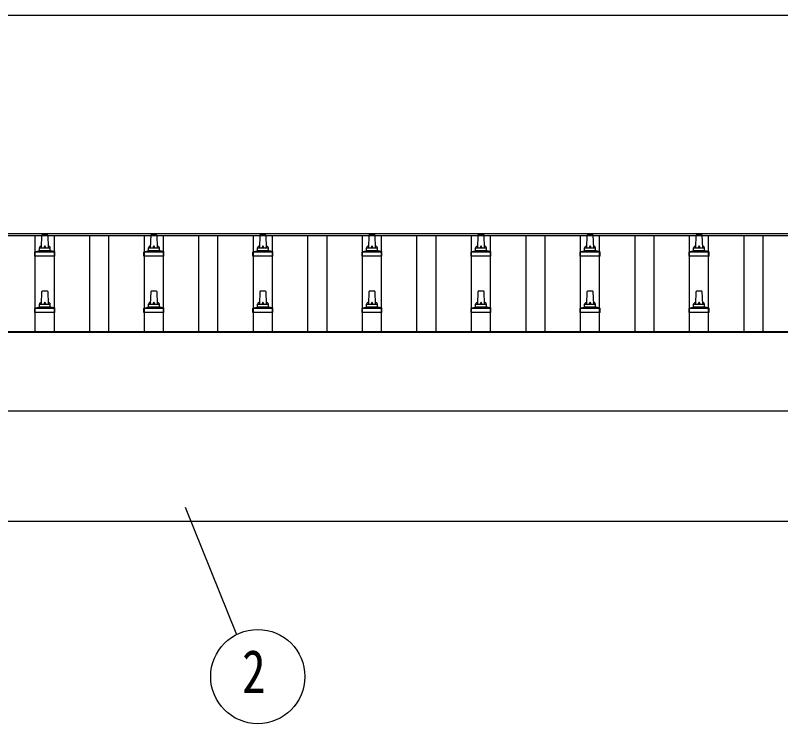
# Model space of a CAD drawing. Units: millimetres, scale not verified. Extents: x -12615 to 12615, y -8910 to 8910.
# Drawn here: x -9703 to -8299, y -1836 to -537 of the extents above; entities that cross this region are included whole.
import ezdxf
from ezdxf.enums import TextEntityAlignment as Align

# ---------------------------------------------------------------- set-up
doc = ezdxf.new("R2010")
doc.units = ezdxf.units.MM
doc.header["$LTSCALE"] = 40
for name, color, linetype in [('0-4_YKK_13', 4, 'Continuous'), ('0-5_YKK_A1', 4, 'Continuous'), ('0-6_YKK_D', 6, 'Continuous')]:
    doc.layers.add(name, color=color, linetype=linetype)
doc.styles.add('ＭＳ ゴシック', font='')
doc.styles.get('ＭＳ ゴシック').set_extended_font_data('MS Gothic')

msp = doc.modelspace()

# ---------------------------------------------------------------- linework, layer by layer
at = {"layer": '0-4_YKK_13'}
for p, q in [((-9654.44, -963.07), (-9653.71, -939.55)), ((-9652.71, -938.57), (-9644.17, -938.57)), ((-9643.17, -939.55), (-9642.44, -963.07)), ((-9454.44, -963.07), (-9453.71, -939.55)), ((-9452.71, -938.57), (-9444.17, -938.57)), ((-9443.17, -939.55), (-9442.44, -963.07)), ((-9254.44, -963.07), (-9253.71, -939.55)), ((-9252.71, -938.57), (-9244.17, -938.57)), ((-9243.17, -939.55), (-9242.44, -963.07)), ((-9054.44, -963.07), (-9053.71, -939.55)), ((-9052.71, -938.57), (-9044.17, -938.57)), ((-9043.17, -939.55), (-9042.44, -963.07)), ((-8854.44, -963.07), (-8853.71, -939.55)), ((-8852.71, -938.57), (-8844.17, -938.57)), ((-8843.17, -939.55), (-8842.44, -963.07)), ((-8654.44, -963.07), (-8653.71, -939.55)), ((-8652.71, -938.57), (-8644.17, -938.57)), ((-8643.17, -939.55), (-8642.44, -963.07)), ((-8454.44, -963.07), (-8453.71, -939.55)), ((-8452.71, -938.57), (-8444.17, -938.57)), ((-8443.17, -939.55), (-8442.44, -963.07)), ((-9665.93, -969.89), (-9659.2, -968.26)), ((-9658.82, -968.07), (-9638.06, -968.07)), ((-9658.44, -967.29), (-9658.44, -963.07)), ((-9657.44, -963.07), (-9639.44, -963.07)), ((-9638.44, -967.29), (-9638.44, -963.07)), ((-9630.95, -969.89), (-9637.68, -968.26)), ((-9465.93, -969.89), (-9459.2, -968.26)), ((-9458.82, -968.07), (-9438.06, -968.07)), ((-9458.44, -967.29), (-9458.44, -963.07)), ((-9457.44, -963.07), (-9439.44, -963.07)), ((-9438.44, -967.29), (-9438.44, -963.07)), ((-9430.95, -969.89), (-9437.68, -968.26)), ((-9265.93, -969.89), (-9259.2, -968.26)), ((-9258.82, -968.07), (-9238.06, -968.07)), ((-9258.44, -967.29), (-9258.44, -963.07)), ((-9257.44, -963.07), (-9239.44, -963.07)), ((-9238.44, -967.29), (-9238.44, -963.07)), ((-9230.95, -969.89), (-9237.68, -968.26)), ((-9065.93, -969.89), (-9059.2, -968.26)), ((-9058.82, -968.07), (-9038.06, -968.07)), ((-9058.44, -967.29), (-9058.44, -963.07)), ((-9057.44, -963.07), (-9039.44, -963.07)), ((-9038.44, -967.29), (-9038.44, -963.07)), ((-9030.95, -969.89), (-9037.68, -968.26)), ((-8865.93, -969.89), (-8859.2, -968.26)), ((-8858.82, -968.07), (-8838.06, -968.07)), ((-8858.44, -967.29), (-8858.44, -963.07)), ((-8857.44, -963.07), (-8839.44, -963.07)), ((-8838.44, -967.29), (-8838.44, -963.07)), ((-8830.95, -969.89), (-8837.68, -968.26)), ((-8665.93, -969.89), (-8659.2, -968.26)), ((-8658.82, -968.07), (-8638.06, -968.07)), ((-8658.44, -967.29), (-8658.44, -963.07)), ((-8657.44, -963.07), (-8639.44, -963.07)), ((-8638.44, -967.29), (-8638.44, -963.07)), ((-8630.95, -969.89), (-8637.68, -968.26)), ((-8465.93, -969.89), (-8459.2, -968.26)), ((-8458.82, -968.07), (-8438.06, -968.07)), ((-8458.44, -967.29), (-8458.44, -963.07)), ((-8457.44, -963.07), (-8439.44, -963.07)), ((-8438.44, -967.29), (-8438.44, -963.07)), ((-8430.95, -969.89), (-8437.68, -968.26)), ((-9666.69, -978.57), (-9666.69, -970.86)), ((-9630.19, -978.57), (-9666.69, -978.57)), ((-9666.31, -970.07), (-9630.57, -970.07)), ((-9630.19, -978.57), (-9630.19, -970.86)), ((-9466.69, -978.57), (-9466.69, -970.86)), ((-9430.19, -978.57), (-9466.69, -978.57)), ((-9466.31, -970.07), (-9430.57, -970.07)), ((-9430.19, -978.57), (-9430.19, -970.86)), ((-9266.69, -978.57), (-9266.69, -970.86)), ((-9230.19, -978.57), (-9266.69, -978.57)), ((-9266.31, -970.07), (-9230.57, -970.07)), ((-9230.19, -978.57), (-9230.19, -970.86)), ((-9066.69, -978.57), (-9066.69, -970.86)), ((-9030.19, -978.57), (-9066.69, -978.57)), ((-9066.31, -970.07), (-9030.57, -970.07)), ((-9030.19, -978.57), (-9030.19, -970.86)), ((-8866.69, -978.57), (-8866.69, -970.86)), ((-8830.19, -978.57), (-8866.69, -978.57)), ((-8866.31, -970.07), (-8830.57, -970.07)), ((-8830.19, -978.57), (-8830.19, -970.86)), ((-8666.69, -978.57), (-8666.69, -970.86)), ((-8630.19, -978.57), (-8666.69, -978.57)), ((-8666.31, -970.07), (-8630.57, -970.07)), ((-8630.19, -978.57), (-8630.19, -970.86)), ((-8466.69, -978.57), (-8466.69, -970.86)), ((-8430.19, -978.57), (-8466.69, -978.57)), ((-8466.31, -970.07), (-8430.57, -970.07)), ((-8430.19, -978.57), (-8430.19, -970.86)), ((-9654.44, -1066.41), (-9653.71, -1042.88)), ((-9652.71, -1041.91), (-9644.17, -1041.91)), ((-9643.17, -1042.88), (-9642.44, -1066.41)), ((-9454.44, -1066.41), (-9453.71, -1042.88)), ((-9452.71, -1041.91), (-9444.17, -1041.91)), ((-9443.17, -1042.88), (-9442.44, -1066.41)), ((-9254.44, -1066.41), (-9253.71, -1042.88)), ((-9252.71, -1041.91), (-9244.17, -1041.91)), ((-9243.17, -1042.88), (-9242.44, -1066.41)), ((-9054.44, -1066.41), (-9053.71, -1042.88)), ((-9052.71, -1041.91), (-9044.17, -1041.91)), ((-9043.17, -1042.88), (-9042.44, -1066.41)), ((-8854.44, -1066.41), (-8853.71, -1042.88)), ((-8852.71, -1041.91), (-8844.17, -1041.91)), ((-8843.17, -1042.88), (-8842.44, -1066.41)), ((-8654.44, -1066.41), (-8653.71, -1042.88)), ((-8652.71, -1041.91), (-8644.17, -1041.91)), ((-8643.17, -1042.88), (-8642.44, -1066.41)), ((-8454.44, -1066.41), (-8453.71, -1042.88)), ((-8452.71, -1041.91), (-8444.17, -1041.91)), ((-8443.17, -1042.88), (-8442.44, -1066.41)), ((-9658.44, -1070.62), (-9658.44, -1066.41)), ((-9657.44, -1066.41), (-9639.44, -1066.41)), ((-9638.44, -1070.62), (-9638.44, -1066.41)), ((-9458.44, -1070.62), (-9458.44, -1066.41)), ((-9457.44, -1066.41), (-9439.44, -1066.41)), ((-9438.44, -1070.62), (-9438.44, -1066.41)), ((-9258.44, -1070.62), (-9258.44, -1066.41)), ((-9257.44, -1066.41), (-9239.44, -1066.41)), ((-9238.44, -1070.62), (-9238.44, -1066.41)), ((-9058.44, -1070.62), (-9058.44, -1066.41)), ((-9057.44, -1066.41), (-9039.44, -1066.41)), ((-9038.44, -1070.62), (-9038.44, -1066.41)), ((-8858.44, -1070.62), (-8858.44, -1066.41)), ((-8857.44, -1066.41), (-8839.44, -1066.41)), ((-8838.44, -1070.62), (-8838.44, -1066.41)), ((-8658.44, -1070.62), (-8658.44, -1066.41)), ((-8657.44, -1066.41), (-8639.44, -1066.41)), ((-8638.44, -1070.62), (-8638.44, -1066.41)), ((-8458.44, -1070.62), (-8458.44, -1066.41)), ((-8457.44, -1066.41), (-8439.44, -1066.41)), ((-8438.44, -1070.62), (-8438.44, -1066.41)), ((-9666.69, -1081.91), (-9666.69, -1074.19)), ((-9666.31, -1073.41), (-9630.57, -1073.41)), ((-9665.93, -1073.22), (-9659.2, -1071.59)), ((-9658.82, -1071.41), (-9638.06, -1071.41)), ((-9630.95, -1073.22), (-9637.68, -1071.59)), ((-9630.19, -1081.91), (-9630.19, -1074.19)), ((-9466.69, -1081.91), (-9466.69, -1074.19)), ((-9466.31, -1073.41), (-9430.57, -1073.41)), ((-9465.93, -1073.22), (-9459.2, -1071.59)), ((-9458.82, -1071.41), (-9438.06, -1071.41)), ((-9430.95, -1073.22), (-9437.68, -1071.59)), ((-9430.19, -1081.91), (-9430.19, -1074.19)), ((-9266.69, -1081.91), (-9266.69, -1074.19)), ((-9266.31, -1073.41), (-9230.57, -1073.41)), ((-9265.93, -1073.22), (-9259.2, -1071.59)), ((-9258.82, -1071.41), (-9238.06, -1071.41)), ((-9230.95, -1073.22), (-9237.68, -1071.59)), ((-9230.19, -1081.91), (-9230.19, -1074.19)), ((-9066.69, -1081.91), (-9066.69, -1074.19)), ((-9066.31, -1073.41), (-9030.57, -1073.41)), ((-9065.93, -1073.22), (-9059.2, -1071.59)), ((-9058.82, -1071.41), (-9038.06, -1071.41)), ((-9030.95, -1073.22), (-9037.68, -1071.59)), ((-9030.19, -1081.91), (-9030.19, -1074.19)), ((-8866.69, -1081.91), (-8866.69, -1074.19)), ((-8866.31, -1073.41), (-8830.57, -1073.41)), ((-8865.93, -1073.22), (-8859.2, -1071.59)), ((-8858.82, -1071.41), (-8838.06, -1071.41)), ((-8830.95, -1073.22), (-8837.68, -1071.59)), ((-8830.19, -1081.91), (-8830.19, -1074.19)), ((-8666.69, -1081.91), (-8666.69, -1074.19)), ((-8666.31, -1073.41), (-8630.57, -1073.41)), ((-8665.93, -1073.22), (-8659.2, -1071.59)), ((-8658.82, -1071.41), (-8638.06, -1071.41)), ((-8630.95, -1073.22), (-8637.68, -1071.59)), ((-8630.19, -1081.91), (-8630.19, -1074.19)), ((-8466.69, -1081.91), (-8466.69, -1074.19)), ((-8466.31, -1073.41), (-8430.57, -1073.41)), ((-8465.93, -1073.22), (-8459.2, -1071.59)), ((-8458.82, -1071.41), (-8438.06, -1071.41)), ((-8430.95, -1073.22), (-8437.68, -1071.59)), ((-8430.19, -1081.91), (-8430.19, -1074.19)), ((-9630.19, -1081.91), (-9666.69, -1081.91)), ((-9430.19, -1081.91), (-9466.69, -1081.91)), ((-9230.19, -1081.91), (-9266.69, -1081.91)), ((-9030.19, -1081.91), (-9066.69, -1081.91)), ((-8830.19, -1081.91), (-8866.69, -1081.91)), ((-8630.19, -1081.91), (-8666.69, -1081.91)), ((-8430.19, -1081.91), (-8466.69, -1081.91))]:
    msp.add_line(p, q, dxfattribs=at)
for centre, radius, start, end in [((-9652.71, -939.57), 1, 90, 178.60509), ((-9644.17, -939.57), 1, 1.39491, 90), ((-9452.71, -939.57), 1, 90, 178.60509), ((-9444.17, -939.57), 1, 1.39491, 90), ((-9252.71, -939.57), 1, 90, 178.60509), ((-9244.17, -939.57), 1, 1.39491, 90), ((-9052.71, -939.57), 1, 90, 178.60509), ((-9044.17, -939.57), 1, 1.39491, 90), ((-8852.71, -939.57), 1, 90, 178.60509), ((-8844.17, -939.57), 1, 1.39491, 90), ((-8652.71, -939.57), 1, 90, 178.60509), ((-8644.17, -939.57), 1, 1.39491, 90), ((-8452.71, -939.57), 1, 90, 178.60509), ((-8444.17, -939.57), 1, 1.39491, 90), ((-9659.44, -967.29), 1, 283.62699, 0), ((-9654.36, -963.71), 4.13, 90, 171.17633), ((-9657.44, -964.07), 1, 90, 180), ((-9645.11, -963.07), 4.83, 133.60282, 180), ((-9651.77, -963.07), 4.83, 0, 46.39718), ((-9642.53, -963.71), 4.13, 8.82367, 90), ((-9639.44, -964.07), 1, 0, 90), ((-9637.44, -967.29), 1, 180, 256.37301), ((-9459.44, -967.29), 1, 283.62699, 0), ((-9454.36, -963.71), 4.13, 90, 171.17633), ((-9457.44, -964.07), 1, 90, 180), ((-9445.11, -963.07), 4.83, 133.60282, 180), ((-9451.77, -963.07), 4.83, 0, 46.39718), ((-9442.53, -963.71), 4.13, 8.82367, 90), ((-9439.44, -964.07), 1, 0, 90), ((-9437.44, -967.29), 1, 180, 256.37301), ((-9259.44, -967.29), 1, 283.62699, 0), ((-9254.36, -963.71), 4.13, 90, 171.17633), ((-9257.44, -964.07), 1, 90, 180), ((-9245.11, -963.07), 4.83, 133.60282, 180), ((-9251.77, -963.07), 4.83, 0, 46.39718), ((-9242.53, -963.71), 4.13, 8.82367, 90), ((-9239.44, -964.07), 1, 0, 90), ((-9237.44, -967.29), 1, 180, 256.37301), ((-9059.44, -967.29), 1, 283.62699, 0), ((-9054.36, -963.71), 4.13, 90, 171.17633), ((-9057.44, -964.07), 1, 90, 180), ((-9045.11, -963.07), 4.83, 133.60282, 180), ((-9051.77, -963.07), 4.83, 0, 46.39718), ((-9042.53, -963.71), 4.13, 8.82367, 90), ((-9039.44, -964.07), 1, 0, 90), ((-9037.44, -967.29), 1, 180, 256.37301), ((-8859.44, -967.29), 1, 283.62699, 0), ((-8854.36, -963.71), 4.13, 90, 171.17633), ((-8857.44, -964.07), 1, 90, 180), ((-8845.11, -963.07), 4.83, 133.60282, 180), ((-8851.77, -963.07), 4.83, 0, 46.39718), ((-8842.53, -963.71), 4.13, 8.82367, 90), ((-8839.44, -964.07), 1, 0, 90), ((-8837.44, -967.29), 1, 180, 256.37301), ((-8659.44, -967.29), 1, 283.62699, 0), ((-8654.36, -963.71), 4.13, 90, 171.17633), ((-8657.44, -964.07), 1, 90, 180), ((-8645.11, -963.07), 4.83, 133.60282, 180), ((-8651.77, -963.07), 4.83, 0, 46.39718), ((-8642.53, -963.71), 4.13, 8.82367, 90), ((-8639.44, -964.07), 1, 0, 90), ((-8637.44, -967.29), 1, 180, 256.37301), ((-8459.44, -967.29), 1, 283.62699, 0), ((-8454.36, -963.71), 4.13, 90, 171.17633), ((-8457.44, -964.07), 1, 90, 180), ((-8445.11, -963.07), 4.83, 133.60282, 180), ((-8451.77, -963.07), 4.83, 0, 46.39718), ((-8442.53, -963.71), 4.13, 8.82367, 90), ((-8439.44, -964.07), 1, 0, 90), ((-8437.44, -967.29), 1, 180, 256.37301), ((-9665.69, -970.86), 1, 103.62699, 180), ((-9631.19, -970.86), 1, 0, 76.37301), ((-9465.69, -970.86), 1, 103.62699, 180), ((-9431.19, -970.86), 1, 0, 76.37301), ((-9265.69, -970.86), 1, 103.62699, 180), ((-9231.19, -970.86), 1, 0, 76.37301), ((-9065.69, -970.86), 1, 103.62699, 180), ((-9031.19, -970.86), 1, 0, 76.37301), ((-8865.69, -970.86), 1, 103.62699, 180), ((-8831.19, -970.86), 1, 0, 76.37301), ((-8665.69, -970.86), 1, 103.62699, 180), ((-8631.19, -970.86), 1, 0, 76.37301), ((-8465.69, -970.86), 1, 103.62699, 180), ((-8431.19, -970.86), 1, 0, 76.37301), ((-9652.71, -1042.91), 1, 90, 178.60509), ((-9644.17, -1042.91), 1, 1.39491, 90), ((-9452.71, -1042.91), 1, 90, 178.60509), ((-9444.17, -1042.91), 1, 1.39491, 90), ((-9252.71, -1042.91), 1, 90, 178.60509), ((-9244.17, -1042.91), 1, 1.39491, 90), ((-9052.71, -1042.91), 1, 90, 178.60509), ((-9044.17, -1042.91), 1, 1.39491, 90), ((-8852.71, -1042.91), 1, 90, 178.60509), ((-8844.17, -1042.91), 1, 1.39491, 90), ((-8652.71, -1042.91), 1, 90, 178.60509), ((-8644.17, -1042.91), 1, 1.39491, 90), ((-8452.71, -1042.91), 1, 90, 178.60509), ((-8444.17, -1042.91), 1, 1.39491, 90), ((-9654.36, -1067.04), 4.13, 90, 171.17633), ((-9657.44, -1067.41), 1, 90, 180), ((-9645.11, -1066.41), 4.83, 133.60282, 180), ((-9651.77, -1066.41), 4.83, 0, 46.39718), ((-9642.53, -1067.04), 4.13, 8.82367, 90), ((-9639.44, -1067.41), 1, 0, 90), ((-9454.36, -1067.04), 4.13, 90, 171.17633), ((-9457.44, -1067.41), 1, 90, 180), ((-9445.11, -1066.41), 4.83, 133.60282, 180), ((-9451.77, -1066.41), 4.83, 0, 46.39718), ((-9442.53, -1067.04), 4.13, 8.82367, 90), ((-9439.44, -1067.41), 1, 0, 90), ((-9254.36, -1067.04), 4.13, 90, 171.17633), ((-9257.44, -1067.41), 1, 90, 180), ((-9245.11, -1066.41), 4.83, 133.60282, 180), ((-9251.77, -1066.41), 4.83, 0, 46.39718), ((-9242.53, -1067.04), 4.13, 8.82367, 90), ((-9239.44, -1067.41), 1, 0, 90), ((-9054.36, -1067.04), 4.13, 90, 171.17633), ((-9057.44, -1067.41), 1, 90, 180), ((-9045.11, -1066.41), 4.83, 133.60282, 180), ((-9051.77, -1066.41), 4.83, 0, 46.39718), ((-9042.53, -1067.04), 4.13, 8.82367, 90), ((-9039.44, -1067.41), 1, 0, 90), ((-8854.36, -1067.04), 4.13, 90, 171.17633), ((-8857.44, -1067.41), 1, 90, 180), ((-8845.11, -1066.41), 4.83, 133.60282, 180), ((-8851.77, -1066.41), 4.83, 0, 46.39718), ((-8842.53, -1067.04), 4.13, 8.82367, 90), ((-8839.44, -1067.41), 1, 0, 90), ((-8654.36, -1067.04), 4.13, 90, 171.17633), ((-8657.44, -1067.41), 1, 90, 180), ((-8645.11, -1066.41), 4.83, 133.60282, 180), ((-8651.77, -1066.41), 4.83, 0, 46.39718), ((-8642.53, -1067.04), 4.13, 8.82367, 90), ((-8639.44, -1067.41), 1, 0, 90), ((-8454.36, -1067.04), 4.13, 90, 171.17633), ((-8457.44, -1067.41), 1, 90, 180), ((-8445.11, -1066.41), 4.83, 133.60282, 180), ((-8451.77, -1066.41), 4.83, 0, 46.39718), ((-8442.53, -1067.04), 4.13, 8.82367, 90), ((-8439.44, -1067.41), 1, 0, 90), ((-9665.69, -1074.19), 1, 103.62699, 180), ((-9659.44, -1070.62), 1, 283.62699, 0), ((-9637.44, -1070.62), 1, 180, 256.37301), ((-9631.19, -1074.19), 1, 0, 76.37301), ((-9465.69, -1074.19), 1, 103.62699, 180), ((-9459.44, -1070.62), 1, 283.62699, 0), ((-9437.44, -1070.62), 1, 180, 256.37301), ((-9431.19, -1074.19), 1, 0, 76.37301), ((-9265.69, -1074.19), 1, 103.62699, 180), ((-9259.44, -1070.62), 1, 283.62699, 0), ((-9237.44, -1070.62), 1, 180, 256.37301), ((-9231.19, -1074.19), 1, 0, 76.37301), ((-9065.69, -1074.19), 1, 103.62699, 180), ((-9059.44, -1070.62), 1, 283.62699, 0), ((-9037.44, -1070.62), 1, 180, 256.37301), ((-9031.19, -1074.19), 1, 0, 76.37301), ((-8865.69, -1074.19), 1, 103.62699, 180), ((-8859.44, -1070.62), 1, 283.62699, 0), ((-8837.44, -1070.62), 1, 180, 256.37301), ((-8831.19, -1074.19), 1, 0, 76.37301), ((-8665.69, -1074.19), 1, 103.62699, 180), ((-8659.44, -1070.62), 1, 283.62699, 0), ((-8637.44, -1070.62), 1, 180, 256.37301), ((-8631.19, -1074.19), 1, 0, 76.37301), ((-8465.69, -1074.19), 1, 103.62699, 180), ((-8459.44, -1070.62), 1, 283.62699, 0), ((-8437.44, -1070.62), 1, 180, 256.37301), ((-8431.19, -1074.19), 1, 0, 76.37301)]:
    msp.add_arc(centre, radius, start, end, dxfattribs=at)
at = {"layer": '0-5_YKK_A1'}
for p, q in [((-10671.44, -936.55), (-5225.44, -936.55)), ((-10671.44, -940.14), (-5225.44, -940.14)), ((-9665.94, -1116.16), (-9665.94, -940.14)), ((-9630.94, -1116.16), (-9630.94, -940.14)), ((-9565.94, -1116.16), (-9565.94, -940.14)), ((-9530.94, -1116.16), (-9530.94, -940.14)), ((-9465.94, -1116.16), (-9465.94, -940.14)), ((-9430.94, -1116.16), (-9430.94, -940.14)), ((-9365.94, -1116.16), (-9365.94, -940.14)), ((-9330.94, -1116.16), (-9330.94, -940.14)), ((-9265.94, -1116.16), (-9265.94, -940.14)), ((-9230.94, -1116.16), (-9230.94, -940.14)), ((-9165.94, -1116.16), (-9165.94, -940.14)), ((-9130.94, -1116.16), (-9130.94, -940.14)), ((-9065.94, -1116.16), (-9065.94, -940.14)), ((-9030.94, -1116.16), (-9030.94, -940.14)), ((-8965.94, -1116.16), (-8965.94, -940.14)), ((-8930.94, -1116.16), (-8930.94, -940.14)), ((-8865.94, -1116.16), (-8865.94, -940.14)), ((-8830.94, -1116.16), (-8830.94, -940.14)), ((-8765.94, -1116.16), (-8765.94, -940.14)), ((-8730.94, -1116.16), (-8730.94, -940.14)), ((-8665.94, -1116.16), (-8665.94, -940.14)), ((-8630.94, -1116.16), (-8630.94, -940.14)), ((-8565.94, -1116.16), (-8565.94, -940.14)), ((-8530.94, -1116.16), (-8530.94, -940.14)), ((-8465.94, -1116.16), (-8465.94, -940.14)), ((-8430.94, -1116.16), (-8430.94, -940.14)), ((-8365.94, -1116.16), (-8365.94, -940.14)), ((-8330.94, -1116.16), (-8330.94, -940.14)), ((-10666.74, -1117.96), (-5230.14, -1117.96)), ((-10623.44, -1116.4), (-5225.44, -1116.4)), ((-5230.14, -1262.83), (-10666.74, -1262.83)), ((-10648.44, -1464), (-5342.09, -1464))]:
    msp.add_line(p, q, dxfattribs=at)
at = {"layer": '0-6_YKK_D'}
for p, q in [((-10533.44, -536.55), (-5363.44, -536.55)), ((-9391.14, -1438.53), (-9296.76, -1672.17))]:
    msp.add_line(p, q, dxfattribs=at)
msp.add_circle((-9257.91, -1749.34), 86.4, dxfattribs=at)

# ---------------------------------------------------------------- texts
at = {"layer": '0-6_YKK_D', "style": 'ＭＳ ゴシック', "width": 0.8}
msp.add_text('2', height=79.18, dxfattribs=at).set_placement((-9286.71, -1803.34), align=Align.BOTTOM_LEFT)

doc.saveas('drawing.dxf')
